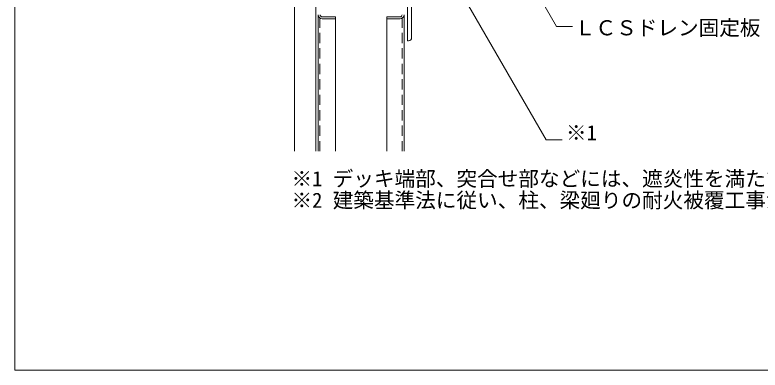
# Model space of a CAD drawing. Units: millimetres, scale not verified. Extents: x -675 to 675, y -471 to 460.
# Drawn here: x -675 to 47, y -440 to -95 of the extents above; entities that cross this region are included whole.
import ezdxf
from ezdxf.enums import TextEntityAlignment as Align

# ---------------------------------------------------------------- set-up
doc = ezdxf.new("R2010")
doc.units = ezdxf.units.MM
doc.header["$LTSCALE"] = 5
doc.linetypes.add('DASHED2', pattern=[3, 2, -1])
for name, color, linetype, lineweight in [('1-0_芯・寸法線', 7, 'Continuous', 9), ('1-A_元図・躯体', 7, 'Continuous', 9), ('1-B_その他', 7, 'Continuous', 9), ('F-F', 7, 'Continuous', 9)]:
    doc.layers.add(name, color=color, linetype=linetype, lineweight=lineweight)
doc.styles.add('ＭＳ ゴシック', font='')
doc.styles.get('ＭＳ ゴシック').set_extended_font_data('MS Gothic')

msp = doc.modelspace()

# ---------------------------------------------------------------- linework, layer by layer
at = {"layer": '1-0_芯・寸法線'}
for p, q in [((-207.899, -5.696), (-149.892, -106.392)), ((-149.892, -106.392), (-134.508, -106.392))]:
    msp.add_line(p, q, dxfattribs=at)
msp.add_lwpolyline([(-261.168, -41.194), (-159.943, -216.521), (-144.559, -216.521)], dxfattribs=at)
at = {"layer": '1-A_元図・躯体'}
for p, q in [((-294.371, -120.382), (-294.371, -70.382)), ((-290.371, -80.882), (-290.371, -117.382)), ((-381.034, -227.636), (-381.034, -95.193)), ((-364.339, -99.012), (-377.1, -99.017)), ((-314.347, -97.102), (-301.522, -97.102)), ((-314.347, -227.636), (-314.347, -97.102)), ((-301.586, -99.017), (-314.347, -99.012)), ((-297.705, -227.636), (-297.705, -95.193)), ((-293.371, -120.382), (-294.371, -120.382))]:
    msp.add_line(p, q, dxfattribs=at)
at = {"layer": '1-A_元図・躯体', "linetype": 'DASHED2'}
for p, q in [((-379.294, -227.636), (-379.294, -98.277)), ((-299.445, -227.636), (-299.445, -98.344))]:
    msp.add_line(p, q, dxfattribs=at)
at = {"layer": '1-A_元図・躯体'}
msp.add_lwpolyline([(-377.163, -97.102), (-364.339, -97.102), (-364.339, -227.636)], dxfattribs=at)
for centre, radius, start, end in [((-376.956, -94.969), 4.051, 183.17518, 267.9619), ((-377.103, -95.121), 1.982, 182.10768, 268.25334), ((-301.662, -95.039), 3.979, 271.08168, 357.78125), ((-301.59, -95.112), 1.99, 271.95079, 357.66251), ((-293.371, -117.382), 3, 270, 0)]:
    msp.add_arc(centre, radius, start, end, dxfattribs=at)
at = {"layer": '1-B_その他'}
msp.add_line((-403.99, -227.636), (-403.99, -14.017), dxfattribs=at)
msp.add_lwpolyline([(-403.99, -14.017), (-383.166, -14.017), (-383.166, -227.636)], dxfattribs=at)
at = {"layer": 'F-F'}
msp.add_line((-675, 460), (-675, -440), dxfattribs=at)
msp.add_lwpolyline([(-675, 460), (675, 460), (675, -440), (-675, -440)], dxfattribs=at)

# ---------------------------------------------------------------- texts
at = {"layer": '1-0_芯・寸法線', "style": 'ＭＳ ゴシック'}
for s, p in [('ＬＣＳドレン固定板', (-132.138, -119.45)), ('※1', (-140.81, -221.305)), ('※1 デッキ端部、突合せ部などには、遮炎性を満たす処置が必要です。', (-406.859, -265.896)), ('※2 建築基準法に従い、柱、梁廻りの耐火被覆工事が必要な場合は別途になります。', (-406.859, -286.822))]:
    msp.add_text(s, height=14.66, dxfattribs=at).set_placement(p, align=Align.BOTTOM_LEFT)

doc.saveas('drawing.dxf')
